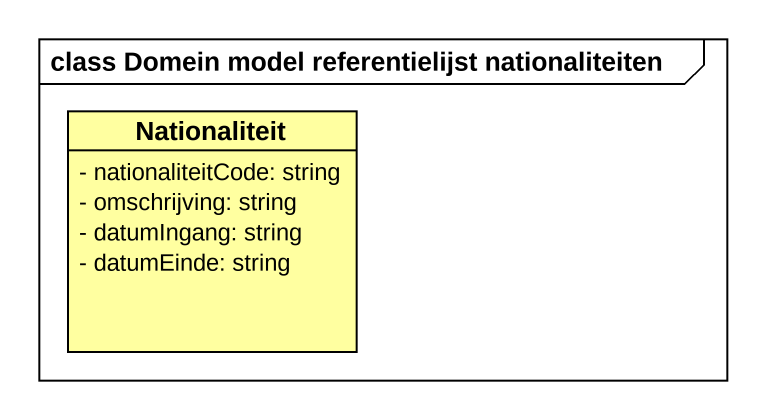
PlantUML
@startuml
mainframe class Domein model referentielijst nationaliteiten
hide circle
hide empty members
skinparam classAttributeIconSize 0
class Nationaliteit #FFFFA0 {
  - nationaliteitCode: string
  - omschrijving: string
  - datumIngang: string
  - datumEinde: string
}
@enduml
